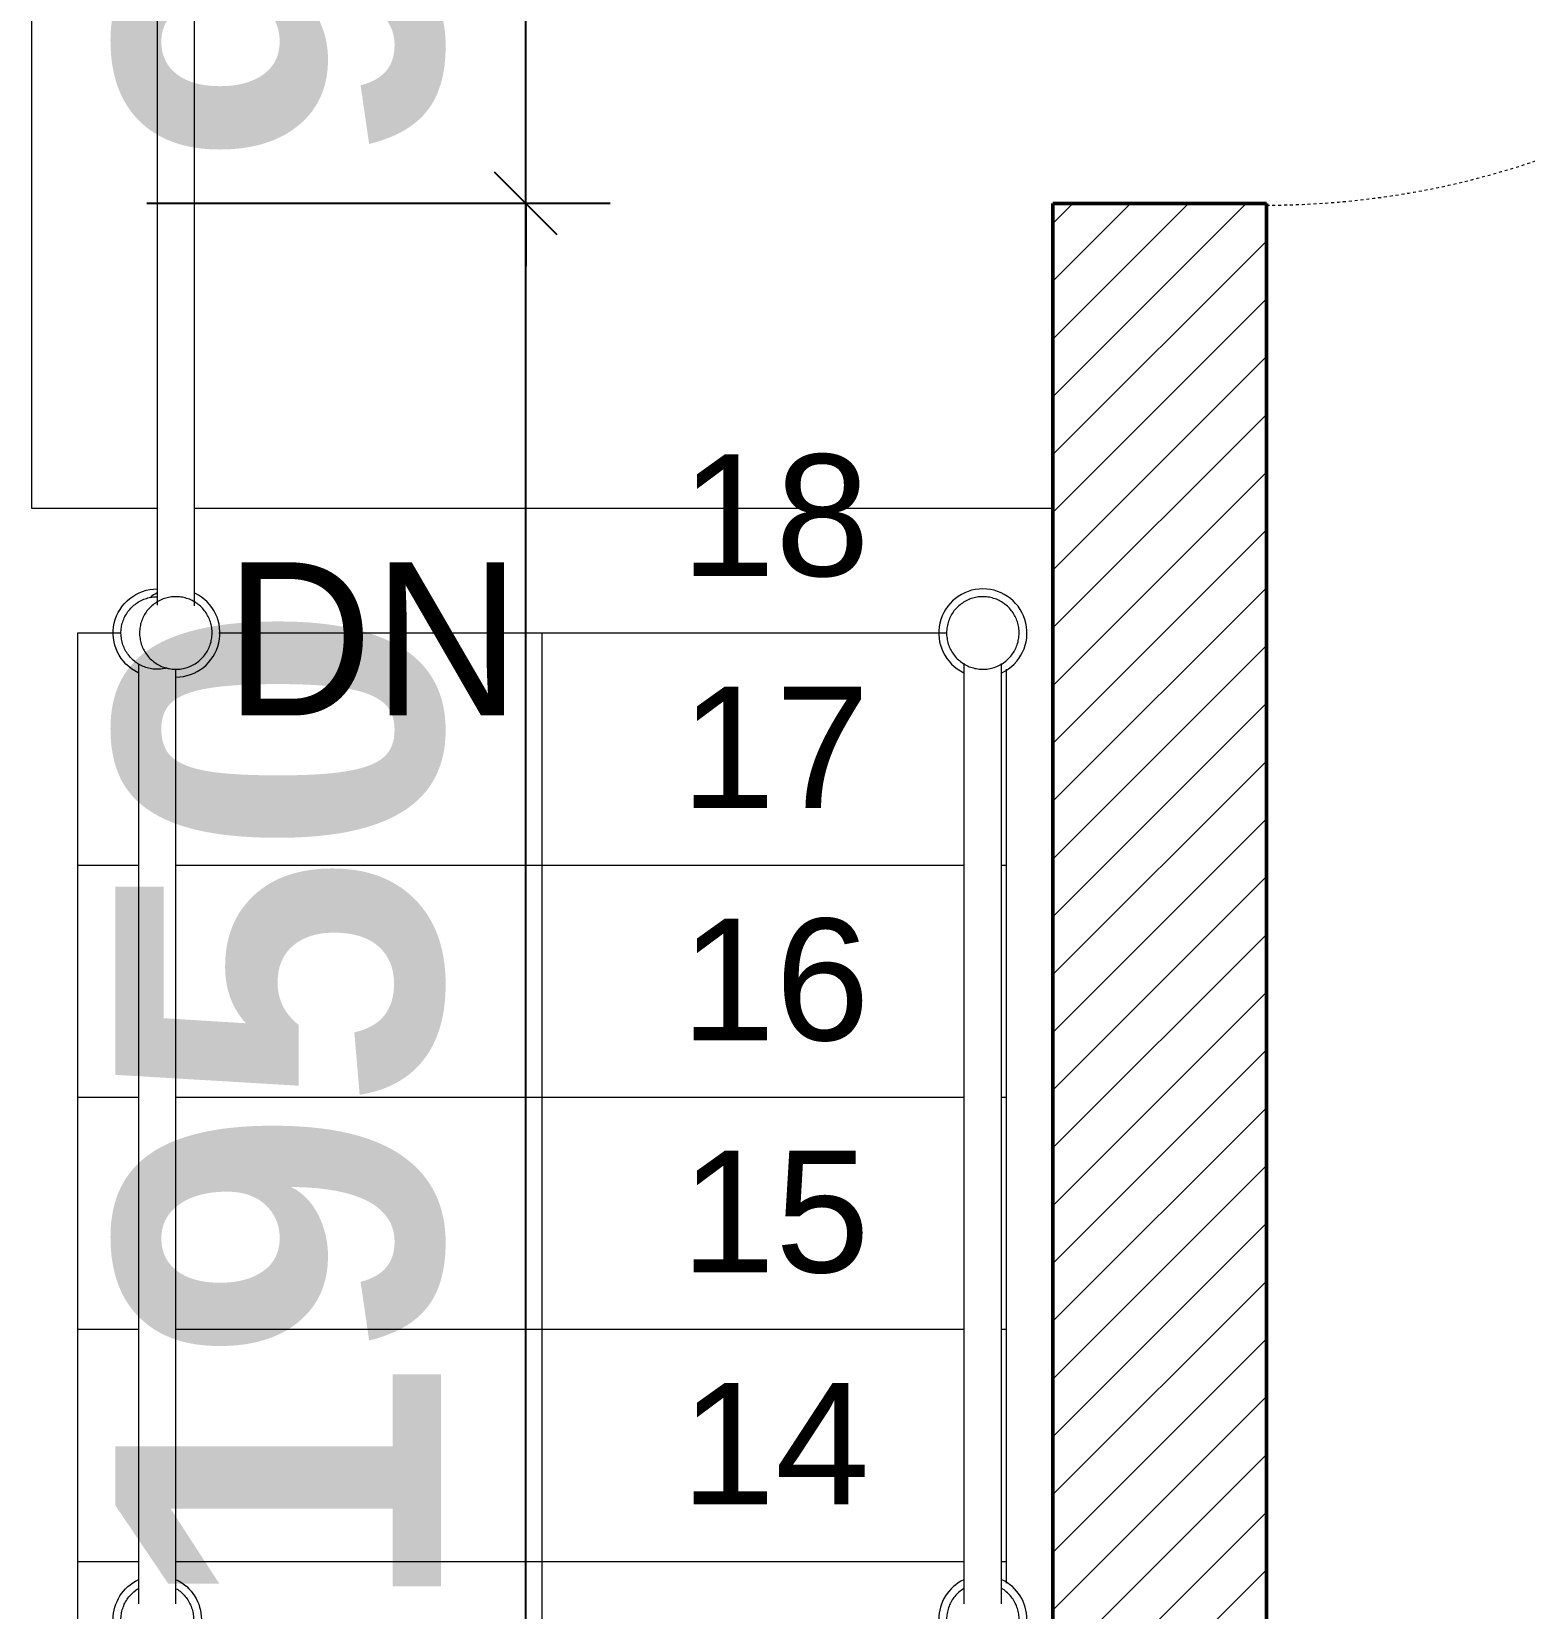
# Model space of a CAD drawing. Header units: inches. Extents: x 22 to 382261, y 22 to 371281.
# Drawn here: x 242410 to 244018, y 220049 to 221747 of the extents above; entities that cross this region are included whole.
import ezdxf

# ---------------------------------------------------------------- set-up
doc = ezdxf.new("R2010")
doc.units = ezdxf.units.IN
doc.header["$MEASUREMENT"] = 0
doc.linetypes.add('Dash', pattern=[6.35, 3.175, -3.175])
doc.linetypes.add('Overhead', pattern=[3.96875, 2.38125, -1.5875])
for name, color, linetype, lineweight in [('A-ANNO-DIMS', 211, 'Continuous', 9), ('A-DOOR', 31, 'Continuous', 9), ('A-DOOR-HDLN', 31, 'Dash', 9), ('A-FLOR', 192, 'Continuous', 9), ('A-FLOR-HRAL', 11, 'Continuous', 9), ('A-WALL-PATT', 111, 'Continuous', 9), ('I-WALL', 2, 'Continuous', 9), ('S-STRS', 31, 'Continuous', 9), ('S-STRS-ANNO', 31, 'Continuous', 9), ('S-STRS-IDEN', 31, 'Continuous', 9)]:
    doc.layers.add(name, color=color, linetype=linetype, lineweight=lineweight)
doc.styles.add('Arial', font='arial.ttf', dxfattribs={"height": 506.015625})
doc.styles.add('Arial_B', font='arialbd.ttf', dxfattribs={"height": 350.793651})
doc.styles.add('Century Gothic', font='GOTHIC.TTF', dxfattribs={"height": 255})
doc.dimstyles.new('2', dxfattribs={"dimscale": 304.8, "dimtxt": 346.888196, "dimasz": 0.221354, "dimexe": 1.338583, "dimexo": 0.0625, "dimgap": 0.278871, "dimtad": 1, "dimdec": 0, "dimzin": 0, "dimdsep": 46, "dimtxsty": 'Arial_B', "dimblk1": 'OBLIQUE', "dimblk2": 'OBLIQUE', "dimsah": 1, "dimcen": 0.09, "dimdle": 0.557743, "dimazin": 0, "dimtfac": 1, "dimtdec": 4, "dimtix": 1, "dimtmove": 0, "dimatfit": 3, "dimfxl": 0.557743, "dimfxlon": 1, "dimtvp": 1, "dimtolj": 1, "dimtzin": 0, "dimarcsym": 2})

# ---------------------------------------------------------------- blocks, each defined once
blk = doc.blocks.new('Railing - 950mm High Post-464045-02-FIRST FLOOR DIM - PART B')
at = {"layer": 'A-FLOR-HRAL', "flags": 128}
for points in [[(0, 39.1), (-1.6, 39), (-3.1, 38.9), (-4.7, 38.8), (-6.2, 38.6), (-7.8, 38.3), (-9.3, 38), (-10.8, 37.6), (-12.3, 37.1), (-13.8, 36.6), (-15.2, 36), (-16.6, 35.4), (-18, 34.7), (-19.4, 33.9), (-20.8, 33.1), (-22.1, 32.2), (-23.3, 31.3), (-24.6, 30.4), (-25.8, 29.4), (-26.9, 28.3), (-28, 27.2), (-29.1, 26.1), (-30.1, 24.9), (-31.1, 23.7), (-32, 22.4), (-32.9, 21.1), (-33.7, 19.8), (-34.5, 18.4), (-35.2, 17), (-35.8, 15.6), (-36.4, 14.2), (-37, 12.7), (-37.4, 11.2), (-37.9, 9.7), (-38.2, 8.2), (-38.5, 6.6), (-38.7, 5.1), (-38.9, 3.5), (-39, 2), (-39.1, 0.4), (-39.1, -1.1), (-39, -2.7), (-38.8, -4.3), (-38.6, -5.8), (-38.4, -7.3), (-38.1, -8.9), (-37.7, -10.4), (-37.2, -11.9), (-36.7, -13.4), (-36.2, -14.8), (-35.5, -16.3), (-34.8, -17.7), (-34.1, -19), (-33.3, -20.4), (-32.5, -21.7), (-31.6, -23), (-30.6, -24.2), (-29.7, -25.4), (-28.6, -26.6), (-27.5, -27.7), (-26.4, -28.8), (-25.2, -29.8), (-24, -30.8), (-22.8, -31.8), (-21.5, -32.6), (-20.1, -33.5), (-18.8, -34.3), (-17.4, -35), (-16, -35.7), (-14.6, -36.3), (-13.1, -36.8), (-11.6, -37.3), (-10.1, -37.7), (-8.6, -38.1), (-7.1, -38.4), (-5.5, -38.7), (-4, -38.9), (-2.4, -39), (-0.8, -39.1), (0, -39.1)], [(0, -39.1), (1.6, -39), (3.1, -38.9), (4.7, -38.8), (6.2, -38.6), (7.8, -38.3), (9.3, -38), (10.8, -37.6), (12.3, -37.1), (13.8, -36.6), (15.2, -36), (16.6, -35.4), (18, -34.7), (19.4, -33.9), (20.8, -33.1), (22.1, -32.2), (23.3, -31.3), (24.6, -30.4), (25.8, -29.4), (26.9, -28.3), (28, -27.2), (29.1, -26.1), (30.1, -24.9), (31.1, -23.7), (32, -22.4), (32.9, -21.1), (33.7, -19.8), (34.5, -18.4), (35.2, -17), (35.8, -15.6), (36.4, -14.2), (37, -12.7), (37.4, -11.2), (37.9, -9.7), (38.2, -8.2), (38.5, -6.6), (38.7, -5.1), (38.9, -3.5), (39, -2), (39.1, -0.4), (39.1, 1.1), (39, 2.7), (38.8, 4.3), (38.6, 5.8), (38.4, 7.3), (38.1, 8.9), (37.7, 10.4), (37.2, 11.9), (36.7, 13.4), (36.2, 14.8), (35.5, 16.3), (34.8, 17.7), (34.1, 19), (33.3, 20.4), (32.5, 21.7), (31.6, 23), (30.6, 24.2), (29.7, 25.4), (28.6, 26.6), (27.5, 27.7), (26.4, 28.8), (25.2, 29.8), (24, 30.8), (22.8, 31.8), (21.5, 32.6), (20.1, 33.5), (18.8, 34.3), (17.4, 35), (16, 35.7), (14.6, 36.3), (13.1, 36.8), (11.6, 37.3), (10.1, 37.7), (8.6, 38.1), (7.1, 38.4), (5.5, 38.7), (4, 38.9), (2.4, 39), (0.8, 39.1), (0, 39.1)], [(-31.1, 23.7), (-32, 22.4), (-32.9, 21.1), (-33.7, 19.8), (-34.5, 18.4), (-35.2, 17), (-35.8, 15.6), (-36.4, 14.2), (-37, 12.7), (-37.4, 11.2), (-37.9, 9.7), (-38.2, 8.2), (-38.5, 6.6), (-38.7, 5.1), (-38.9, 3.5), (-39, 2), (-39.1, 0.4), (-39.1, -1.1), (-39, -2.7), (-38.8, -4.3), (-38.6, -5.8), (-38.4, -7.3), (-38.1, -8.9), (-37.7, -10.4), (-37.2, -11.9)], [(-20.8, 33.1), (-22.1, 32.2), (-23.3, 31.3), (-24.6, 30.4), (-25.8, 29.4), (-26.9, 28.3), (-28, 27.2)], [(36.7, 13.4), (36.2, 14.8), (35.5, 16.3), (34.8, 17.7), (34.1, 19), (33.3, 20.4), (32.5, 21.7), (31.6, 23), (30.6, 24.2), (29.7, 25.4), (28.6, 26.6), (27.5, 27.7), (26.4, 28.8), (25.2, 29.8), (24, 30.8), (22.8, 31.8), (21.5, 32.6), (20.1, 33.5)], [(31.1, -23.7), (32, -22.4), (32.9, -21.1), (33.7, -19.8), (34.5, -18.4), (35.2, -17), (35.8, -15.6), (36.4, -14.2), (37, -12.7), (37.4, -11.2), (37.9, -9.7), (38.2, -8.2), (38.5, -6.6), (38.7, -5.1), (38.9, -3.5), (39, -2), (39.1, -0.4), (39.1, 1.1), (39, 2.7), (38.8, 4.3), (38.6, 5.8), (38.4, 7.3), (38.1, 8.9), (37.7, 10.4), (37.2, 11.9)], [(-36.7, -13.4), (-36.2, -14.8), (-35.5, -16.3), (-34.8, -17.7), (-34.1, -19), (-33.3, -20.4), (-32.5, -21.7), (-31.6, -23), (-30.6, -24.2), (-29.7, -25.4), (-28.6, -26.6), (-27.5, -27.7), (-26.4, -28.8), (-25.2, -29.8), (-24, -30.8), (-22.8, -31.8), (-21.5, -32.6), (-20.1, -33.5), (-18.8, -34.3), (-17.4, -35), (-16, -35.7), (-14.6, -36.3), (-13.1, -36.8), (-11.6, -37.3), (-10.1, -37.7), (-8.6, -38.1), (-7.1, -38.4), (-5.5, -38.7), (-4, -38.9), (-2.4, -39), (-0.8, -39.1), (0, -39.1)], [(0, -39.1), (1.6, -39), (3.1, -38.9), (4.7, -38.8), (6.2, -38.6), (7.8, -38.3), (9.3, -38), (10.8, -37.6), (12.3, -37.1), (13.8, -36.6), (15.2, -36), (16.6, -35.4), (18, -34.7), (19.4, -33.9), (20.8, -33.1), (22.1, -32.2), (23.3, -31.3), (24.6, -30.4), (25.8, -29.4), (26.9, -28.3), (28, -27.2)]]:
    blk.add_lwpolyline(points, dxfattribs=at)
at = {"layer": 'A-FLOR-HRAL'}
for start, end in [(115.7143, 270), (270, 64.2857)]:
    blk.add_arc((0, 0), 47.5, start, end, dxfattribs=at)
blk = doc.blocks.new('Railing - 950mm High Post-464051-02-FIRST FLOOR DIM - PART B')
at = {"layer": 'A-FLOR-HRAL', "flags": 128}
for points in [[(0, 39.1), (-1.6, 39), (-3.1, 38.9), (-4.7, 38.8), (-6.2, 38.6), (-7.8, 38.3), (-9.3, 38), (-10.8, 37.6), (-12.3, 37.1), (-13.8, 36.6), (-15.2, 36), (-16.6, 35.4), (-18, 34.7), (-19.4, 33.9), (-20.8, 33.1), (-22.1, 32.2), (-23.3, 31.3), (-24.6, 30.4), (-25.8, 29.4), (-26.9, 28.3), (-28, 27.2), (-29.1, 26.1), (-30.1, 24.9), (-31.1, 23.7), (-32, 22.4), (-32.9, 21.1), (-33.7, 19.8), (-34.5, 18.4), (-35.2, 17), (-35.8, 15.6), (-36.4, 14.2), (-37, 12.7), (-37.4, 11.2), (-37.9, 9.7), (-38.2, 8.2), (-38.5, 6.6), (-38.7, 5.1), (-38.9, 3.5), (-39, 2), (-39.1, 0.4), (-39.1, -1.1), (-39, -2.7), (-38.8, -4.3), (-38.6, -5.8), (-38.4, -7.3), (-38.1, -8.9), (-37.7, -10.4), (-37.2, -11.9), (-36.7, -13.4), (-36.2, -14.8), (-35.5, -16.3), (-34.8, -17.7), (-34.1, -19), (-33.3, -20.4), (-32.5, -21.7), (-31.6, -23), (-30.6, -24.2), (-29.7, -25.4), (-28.6, -26.6), (-27.5, -27.7), (-26.4, -28.8), (-25.2, -29.8), (-24, -30.8), (-22.8, -31.8), (-21.5, -32.6), (-20.1, -33.5)], [(20.8, -33.1), (22.1, -32.2), (23.3, -31.3), (24.6, -30.4), (25.8, -29.4), (26.9, -28.3), (28, -27.2), (29.1, -26.1), (30.1, -24.9), (31.1, -23.7), (32, -22.4), (32.9, -21.1), (33.7, -19.8), (34.5, -18.4), (35.2, -17), (35.8, -15.6), (36.4, -14.2), (37, -12.7), (37.4, -11.2), (37.9, -9.7), (38.2, -8.2), (38.5, -6.6), (38.7, -5.1), (38.9, -3.5), (39, -2), (39.1, -0.4), (39.1, 1.1), (39, 2.7), (38.8, 4.3), (38.6, 5.8), (38.4, 7.3), (38.1, 8.9), (37.7, 10.4), (37.2, 11.9), (36.7, 13.4), (36.2, 14.8), (35.5, 16.3), (34.8, 17.7), (34.1, 19), (33.3, 20.4), (32.5, 21.7), (31.6, 23), (30.6, 24.2), (29.7, 25.4), (28.6, 26.6), (27.5, 27.7), (26.4, 28.8), (25.2, 29.8), (24, 30.8), (22.8, 31.8), (21.5, 32.6), (20.1, 33.5), (18.8, 34.3), (17.4, 35), (16, 35.7), (14.6, 36.3), (13.1, 36.8), (11.6, 37.3), (10.1, 37.7), (8.6, 38.1), (7.1, 38.4), (5.5, 38.7), (4, 38.9), (2.4, 39), (0.8, 39.1), (0, 39.1)], [(-31.1, 23.7), (-32, 22.4), (-32.9, 21.1), (-33.7, 19.8), (-34.5, 18.4), (-35.2, 17), (-35.8, 15.6), (-36.4, 14.2), (-37, 12.7), (-37.4, 11.2), (-37.9, 9.7), (-38.2, 8.2), (-38.5, 6.6), (-38.7, 5.1), (-38.9, 3.5), (-39, 2), (-39.1, 0.4), (-39.1, -1.1), (-39, -2.7), (-38.8, -4.3), (-38.6, -5.8), (-38.4, -7.3), (-38.1, -8.9), (-37.7, -10.4), (-37.2, -11.9), (-36.7, -13.4), (-36.2, -14.8), (-35.5, -16.3), (-34.8, -17.7), (-34.1, -19), (-33.3, -20.4), (-32.5, -21.7), (-31.6, -23), (-30.6, -24.2), (-29.7, -25.4), (-28.6, -26.6), (-27.5, -27.7), (-26.4, -28.8), (-25.2, -29.8), (-24, -30.8), (-22.8, -31.8), (-21.5, -32.6), (-20.1, -33.5)], [(-20.8, 33.1), (-22.1, 32.2), (-23.3, 31.3), (-24.6, 30.4), (-25.8, 29.4), (-26.9, 28.3), (-28, 27.2)], [(31.1, -23.7), (32, -22.4), (32.9, -21.1), (33.7, -19.8), (34.5, -18.4), (35.2, -17), (35.8, -15.6), (36.4, -14.2), (37, -12.7), (37.4, -11.2), (37.9, -9.7), (38.2, -8.2), (38.5, -6.6), (38.7, -5.1), (38.9, -3.5), (39, -2), (39.1, -0.4), (39.1, 1.1), (39, 2.7), (38.8, 4.3), (38.6, 5.8), (38.4, 7.3), (38.1, 8.9), (37.7, 10.4), (37.2, 11.9), (36.7, 13.4), (36.2, 14.8), (35.5, 16.3), (34.8, 17.7), (34.1, 19), (33.3, 20.4), (32.5, 21.7), (31.6, 23), (30.6, 24.2), (29.7, 25.4), (28.6, 26.6), (27.5, 27.7), (26.4, 28.8), (25.2, 29.8), (24, 30.8), (22.8, 31.8), (21.5, 32.6), (20.1, 33.5)], [(20.8, -33.1), (22.1, -32.2), (23.3, -31.3), (24.6, -30.4), (25.8, -29.4), (26.9, -28.3), (28, -27.2)]]:
    blk.add_lwpolyline(points, dxfattribs=at)
at = {"layer": 'A-FLOR-HRAL'}
for start, end in [(115.7143, 244.2857), (295.7143, 64.2857)]:
    blk.add_arc((0, 0), 47.5, start, end, dxfattribs=at)
blk = doc.blocks.new('Railing - Railing-377356-02-FIRST FLOOR DIM - PART B')
at = {"layer": 'A-FLOR-HRAL'}
for p, q in [((-11614.2, 5600.2), (-11614.2, 6613.1)), ((-11574.2, 5600.1), (-11574.2, 6612.7))]:
    blk.add_line(p, q, dxfattribs=at)
at = {"rotation": 180}
for name, p in [('Railing - 950mm High Post-464045-02-FIRST FLOOR DIM - PART B', (-11594.2, 6645.7)), ('Railing - 950mm High Post-464051-02-FIRST FLOOR DIM - PART B', (-11594.2, 5583.2))]:
    blk.add_blockref(name, p, dxfattribs=at)
blk = doc.blocks.new('Railing - 950mm High Post-V2-02-FIRST FLOOR DIM - PART B')
at = {"layer": 'A-FLOR-HRAL', "flags": 128}
for points in [[(0, 39.1), (-1.6, 39), (-3.1, 38.9), (-4.7, 38.8), (-6.2, 38.6), (-7.8, 38.3), (-9.3, 38), (-10.8, 37.6), (-12.3, 37.1), (-13.8, 36.6), (-15.2, 36), (-16.6, 35.4), (-18, 34.7), (-19.4, 33.9), (-20.8, 33.1), (-22.1, 32.2), (-23.3, 31.3), (-24.6, 30.4), (-25.8, 29.4), (-26.9, 28.3), (-28, 27.2), (-29.1, 26.1), (-30.1, 24.9), (-31.1, 23.7), (-32, 22.4), (-32.9, 21.1), (-33.7, 19.8), (-34.5, 18.4), (-35.2, 17), (-35.8, 15.6), (-36.4, 14.2), (-37, 12.7), (-37.4, 11.2), (-37.9, 9.7), (-38.2, 8.2), (-38.5, 6.6), (-38.7, 5.1), (-38.9, 3.5), (-39, 2), (-39.1, 0.4), (-39.1, -1.1), (-39, -2.7), (-38.8, -4.3), (-38.6, -5.8), (-38.4, -7.3), (-38.1, -8.9), (-37.7, -10.4), (-37.2, -11.9), (-36.7, -13.4), (-36.2, -14.8), (-35.5, -16.3), (-34.8, -17.7), (-34.1, -19), (-33.3, -20.4), (-32.5, -21.7), (-31.6, -23), (-30.6, -24.2), (-29.7, -25.4), (-28.6, -26.6), (-27.5, -27.7), (-26.4, -28.8), (-25.2, -29.8), (-24, -30.8), (-22.8, -31.8), (-21.5, -32.6), (-20.1, -33.5), (-18.8, -34.3), (-17.4, -35), (-16, -35.7), (-14.6, -36.3), (-13.1, -36.8), (-11.6, -37.3), (-10.1, -37.7), (-8.6, -38.1), (-7.1, -38.4), (-5.5, -38.7), (-4, -38.9), (-2.4, -39), (-0.8, -39.1), (0, -39.1)], [(10.1, 37.7), (8.6, 38.1), (7.1, 38.4), (5.5, 38.7), (4, 38.9), (2.4, 39), (0.8, 39.1), (0, 39.1)], [(-31.1, 23.7), (-32, 22.4), (-32.9, 21.1), (-33.7, 19.8), (-34.5, 18.4), (-35.2, 17), (-35.8, 15.6), (-36.4, 14.2), (-37, 12.7), (-37.4, 11.2), (-37.9, 9.7), (-38.2, 8.2), (-38.5, 6.6), (-38.7, 5.1), (-38.9, 3.5), (-39, 2), (-39.1, 0.4), (-39.1, -1.1), (-39, -2.7), (-38.8, -4.3), (-38.6, -5.8), (-38.4, -7.3), (-38.1, -8.9), (-37.7, -10.4), (-37.2, -11.9)], [(-20.8, 33.1), (-22.1, 32.2), (-23.3, 31.3), (-24.6, 30.4), (-25.8, 29.4), (-26.9, 28.3), (-28, 27.2)], [(-36.7, -13.4), (-36.2, -14.8), (-35.5, -16.3), (-34.8, -17.7), (-34.1, -19), (-33.3, -20.4), (-32.5, -21.7), (-31.6, -23), (-30.6, -24.2), (-29.7, -25.4), (-28.6, -26.6), (-27.5, -27.7), (-26.4, -28.8), (-25.2, -29.8), (-24, -30.8), (-22.8, -31.8), (-21.7, -32.5)], [(-21.5, -32.6), (-20.1, -33.5), (-18.8, -34.3), (-17.4, -35), (-16, -35.7), (-14.6, -36.3), (-13.1, -36.8), (-11.6, -37.3), (-10.1, -37.7), (-8.6, -38.1), (-7.1, -38.4), (-5.5, -38.7), (-4, -38.9), (-2.4, -39), (-0.8, -39.1), (0, -39.1)]]:
    blk.add_lwpolyline(points, dxfattribs=at)
at = {"layer": 'A-FLOR-HRAL'}
blk.add_arc((0, 0), 47.5, 115.7143, 270, dxfattribs=at)
blk = doc.blocks.new('Railing - 950mm High Post-V5-02-FIRST FLOOR DIM - PART B')
at = {"layer": 'A-FLOR-HRAL', "flags": 128}
for points in [[(0, 39.1), (-1.6, 39), (-3.1, 38.9), (-4.7, 38.8), (-6.2, 38.6), (-7.8, 38.3), (-9.3, 38), (-10.8, 37.6), (-12.3, 37.1), (-13.8, 36.6), (-15.2, 36), (-16.6, 35.4), (-18, 34.7), (-19.4, 33.9), (-20.8, 33.1), (-22.1, 32.2), (-23.3, 31.3), (-24.6, 30.4), (-25.8, 29.4), (-26.9, 28.3), (-28, 27.2), (-29.1, 26.1), (-30.1, 24.9), (-31.1, 23.7), (-32, 22.4), (-32.9, 21.1), (-33.7, 19.8), (-34.5, 18.4), (-35.2, 17), (-35.8, 15.6), (-36.4, 14.2), (-37, 12.7), (-37.4, 11.2), (-37.9, 9.7), (-38.2, 8.2), (-38.5, 6.6), (-38.7, 5.1), (-38.9, 3.5), (-39, 2), (-39.1, 0.4), (-39.1, -1.1), (-39, -2.7), (-38.8, -4.3), (-38.6, -5.8), (-38.4, -7.3), (-38.1, -8.9), (-37.7, -10.4), (-37.2, -11.9), (-36.7, -13.4), (-36.2, -14.8), (-35.5, -16.3), (-34.8, -17.7), (-34.1, -19), (-33.3, -20.4), (-32.5, -21.7), (-31.6, -23), (-30.6, -24.2), (-29.7, -25.4), (-28.6, -26.6), (-27.5, -27.7), (-26.4, -28.8), (-25.2, -29.8), (-24, -30.8), (-22.8, -31.8), (-21.5, -32.6), (-20.1, -33.5)], [(20.8, -33.1), (22.1, -32.2), (23.3, -31.3), (24.6, -30.4), (25.8, -29.4), (26.9, -28.3), (28, -27.2), (29.1, -26.1), (30.1, -24.9), (31.1, -23.7), (32, -22.4), (32.9, -21.1), (33.7, -19.8), (34.5, -18.4), (35.2, -17), (35.8, -15.6), (36.4, -14.2), (37, -12.7), (37.4, -11.2), (37.9, -9.7), (38.2, -8.2), (38.5, -6.6), (38.7, -5.1), (38.9, -3.5), (39, -2), (39.1, -0.4), (39.1, 1.1), (39, 2.7), (38.8, 4.3), (38.6, 5.8), (38.4, 7.3), (38.1, 8.9), (37.7, 10.4), (37.2, 11.9), (36.7, 13.4), (36.2, 14.8), (35.5, 16.3), (34.8, 17.7), (34.1, 19), (33.3, 20.4), (32.5, 21.7), (31.6, 23), (30.6, 24.2), (29.7, 25.4), (28.6, 26.6), (27.5, 27.7), (26.4, 28.8), (25.2, 29.8), (24, 30.8), (22.8, 31.8), (21.5, 32.6), (20.1, 33.5), (18.8, 34.3), (17.4, 35), (16, 35.7), (14.6, 36.3), (13.1, 36.8), (11.6, 37.3), (10.1, 37.7), (8.6, 38.1), (7.1, 38.4), (5.5, 38.7), (4, 38.9), (2.4, 39), (0.8, 39.1), (0, 39.1)], [(-31.1, 23.7), (-32, 22.4), (-32.9, 21.1), (-33.7, 19.8), (-34.5, 18.4), (-35.2, 17), (-35.8, 15.6), (-36.4, 14.2), (-37, 12.7), (-37.4, 11.2), (-37.9, 9.7), (-38.2, 8.2), (-38.5, 6.6), (-38.7, 5.1), (-38.9, 3.5), (-39, 2), (-39.1, 0.4), (-39.1, -1.1), (-39, -2.7), (-38.8, -4.3), (-38.6, -5.8), (-38.4, -7.3), (-38.1, -8.9), (-37.7, -10.4), (-37.2, -11.9), (-36.7, -13.4), (-36.2, -14.8), (-35.5, -16.3), (-34.8, -17.7), (-34.1, -19), (-33.3, -20.4), (-32.5, -21.7), (-31.6, -23), (-30.6, -24.2), (-29.7, -25.4), (-28.6, -26.6), (-27.5, -27.7), (-26.4, -28.8), (-25.2, -29.8), (-24, -30.8), (-22.8, -31.8), (-21.5, -32.6), (-20.1, -33.5)], [(-20.8, 33.1), (-22.1, 32.2), (-23.3, 31.3), (-24.6, 30.4), (-25.8, 29.4), (-26.9, 28.3), (-28, 27.2)], [(31.1, -23.7), (32, -22.4), (32.9, -21.1), (33.7, -19.8), (34.5, -18.4), (35.2, -17), (35.8, -15.6), (36.4, -14.2), (37, -12.7), (37.4, -11.2), (37.9, -9.7), (38.2, -8.2), (38.5, -6.6), (38.7, -5.1), (38.9, -3.5), (39, -2), (39.1, -0.4), (39.1, 1.1), (39, 2.7), (38.8, 4.3), (38.6, 5.8), (38.4, 7.3), (38.1, 8.9), (37.7, 10.4), (37.2, 11.9), (36.7, 13.4), (36.2, 14.8), (35.5, 16.3), (34.8, 17.7), (34.1, 19), (33.3, 20.4), (32.5, 21.7), (31.6, 23), (30.6, 24.2), (29.7, 25.4), (28.6, 26.6), (27.5, 27.7), (26.4, 28.8), (25.2, 29.8), (24, 30.8), (22.8, 31.8), (21.5, 32.6), (20.1, 33.5)], [(20.8, -33.1), (22.1, -32.2), (23.3, -31.3), (24.6, -30.4), (25.8, -29.4), (26.9, -28.3), (28, -27.2)]]:
    blk.add_lwpolyline(points, dxfattribs=at)
at = {"layer": 'A-FLOR-HRAL'}
for start, end in [(115.7143, 244.2857), (295.7143, 64.2857)]:
    blk.add_arc((0, 0), 47.5, start, end, dxfattribs=at)
blk = doc.blocks.new('Railing - Railing-377360-02-FIRST FLOOR DIM - PART B')
at = {"layer": 'A-FLOR-HRAL'}
for p, q in [((-12503.4, 5600.1), (-12503.4, 6612.7)), ((-12463.4, 5600.2), (-12463.4, 6607))]:
    blk.add_line(p, q, dxfattribs=at)
at = {"extrusion": (0, 0, -1), "zscale": -1, "rotation": 180}
for name, p in [('Railing - 950mm High Post-V2-02-FIRST FLOOR DIM - PART B', (12483.4, 6645.7)), ('Railing - 950mm High Post-V5-02-FIRST FLOOR DIM - PART B', (12483.4, 5583.2))]:
    blk.add_blockref(name, p, dxfattribs=at)
blk = doc.blocks.new('M_Single-Flush - 900 by 2100-458081-02-FIRST FLOOR DIM - PART B')
at = {"layer": 'A-DOOR', "lineweight": 18}
for p, q in [((450, -115), (399, -115)), ((399, -115), (399, -1015.2)), ((450, -115), (450, -1015.2)), ((450, -1015.2), (399, -1015.2))]:
    blk.add_line(p, q, dxfattribs=at)
at = {"layer": 'A-DOOR-HDLN'}
blk.add_arc((450, -115), 901.7, 180, 266.7576, dxfattribs=at)
blk = doc.blocks.new('Railing - 950mm High Post-V10-02-FIRST FLOOR DIM - PART B')
at = {"layer": 'A-FLOR-HRAL', "flags": 128}
for points in [[(0, 39.1), (-1.6, 39), (-3.1, 38.9), (-4.7, 38.8), (-6.2, 38.6), (-7.8, 38.3), (-9.3, 38), (-10.8, 37.6), (-12.3, 37.1), (-13.8, 36.6), (-15.2, 36), (-16.6, 35.4), (-18, 34.7), (-19.4, 33.9), (-20.8, 33.1), (-22.1, 32.2), (-23.3, 31.3), (-24.6, 30.4), (-25.8, 29.4), (-26.9, 28.3), (-28, 27.2), (-29.1, 26.1), (-30.1, 24.9), (-31.1, 23.7), (-32, 22.4), (-32.9, 21.1), (-33.7, 19.8), (-34.5, 18.4), (-35.2, 17), (-35.8, 15.6), (-36.4, 14.2), (-37, 12.7), (-37.4, 11.2), (-37.9, 9.7), (-38.2, 8.2), (-38.5, 6.6), (-38.7, 5.1), (-38.9, 3.5), (-39, 2), (-39.1, 0.4), (-39.1, -1.1), (-39, -2.7), (-38.8, -4.3), (-38.6, -5.8), (-38.4, -7.3), (-38.1, -8.9), (-37.7, -10.4), (-37.2, -11.9), (-36.7, -13.4), (-36.2, -14.8), (-35.5, -16.3), (-34.8, -17.7), (-34.1, -19), (-33.3, -20.4), (-32.5, -21.7), (-31.6, -23), (-30.6, -24.2), (-29.7, -25.4), (-28.6, -26.6), (-27.5, -27.7), (-26.4, -28.8), (-25.2, -29.8), (-24, -30.8), (-22.8, -31.8), (-21.5, -32.6), (-20.1, -33.5), (-18.8, -34.3), (-17.4, -35), (-16, -35.7), (-14.6, -36.3), (-13.1, -36.8), (-11.6, -37.3), (-10.1, -37.7), (-8.6, -38.1), (-7.1, -38.4), (-5.5, -38.7), (-4, -38.9), (-2.4, -39), (-0.8, -39.1), (0, -39.1)], [(0, -39.1), (1.6, -39), (3.1, -38.9), (4.7, -38.8), (6.2, -38.6), (7.8, -38.3), (9.3, -38), (10.8, -37.6), (12.3, -37.1), (13.8, -36.6), (15.2, -36), (16.6, -35.4), (18, -34.7), (19.4, -33.9), (20.8, -33.1), (22.1, -32.2), (23.3, -31.3), (24.6, -30.4), (25.8, -29.4), (26.9, -28.3), (28, -27.2), (29.1, -26.1), (30.1, -24.9), (31.1, -23.7), (32, -22.4), (32.9, -21.1), (33.7, -19.8), (34.5, -18.4), (35.2, -17), (35.8, -15.6), (36.4, -14.2), (37, -12.7), (37.4, -11.2), (37.9, -9.7), (38.2, -8.2), (38.5, -6.6), (38.7, -5.1), (38.9, -3.5), (39, -2), (39.1, -0.4), (39.1, 1.1), (39, 2.7), (38.8, 4.3), (38.6, 5.8), (38.4, 7.3), (38.1, 8.9), (37.7, 10.4), (37.2, 11.9), (36.7, 13.4), (36.2, 14.8), (35.5, 16.3), (34.8, 17.7), (34.1, 19), (33.3, 20.4), (32.5, 21.7), (31.6, 23), (30.6, 24.2), (29.7, 25.4), (28.6, 26.6), (27.5, 27.7), (26.4, 28.8), (25.2, 29.8), (24, 30.8), (22.8, 31.8), (21.5, 32.6), (20.1, 33.5), (18.8, 34.3), (17.4, 35), (16, 35.7), (14.6, 36.3), (13.1, 36.8), (11.6, 37.3), (10.1, 37.7), (8.6, 38.1), (7.1, 38.4), (5.5, 38.7), (4, 38.9), (2.4, 39), (0.8, 39.1), (0, 39.1)], [(32.9, -21.1), (33.7, -19.8), (34.5, -18.4), (35.2, -17), (35.8, -15.6), (36.4, -14.2), (37, -12.7), (37.4, -11.2), (37.9, -9.7), (38.2, -8.2), (38.5, -6.6), (38.7, -5.1), (38.9, -3.5), (39, -2), (39.1, -0.4), (39.1, 1.1), (39, 2.7), (38.8, 4.3), (38.6, 5.8), (38.4, 7.3), (38.1, 8.9), (37.7, 10.4), (37.2, 11.9), (36.7, 13.4), (36.2, 14.8), (35.5, 16.3), (34.8, 17.7), (34.1, 19), (33.3, 20.4), (32.5, 21.7), (31.6, 23), (30.6, 24.2), (29.7, 25.4), (28.6, 26.6), (27.5, 27.7), (26.4, 28.8), (25.2, 29.8), (24, 30.8), (22.8, 31.8), (21.5, 32.6), (20.1, 33.5)], [(0, -39.1), (1.6, -39), (3.1, -38.9), (4.7, -38.8), (6.2, -38.6), (7.8, -38.3), (9.3, -38), (10.8, -37.6), (12.3, -37.1), (13.8, -36.6), (15.2, -36), (16.6, -35.4), (18, -34.7), (19.4, -33.9), (20.8, -33.1), (22.1, -32.2), (23.3, -31.3), (24.6, -30.4), (25.8, -29.4), (26.9, -28.3), (28, -27.2)], [(31.1, -23.7), (32, -22.4), (32.2, -22.1)]]:
    blk.add_lwpolyline(points, dxfattribs=at)
at = {"layer": 'A-FLOR-HRAL'}
for start, end in [(115.7143, 124.7573), (270, 64.2857)]:
    blk.add_arc((0, 0), 47.5, start, end, dxfattribs=at)
blk = doc.blocks.new('Railing - Railing-516583-02-FIRST FLOOR DIM - PART B')
at = {"layer": 'A-FLOR-HRAL'}
for p, q in [((-12483.4, 7637.6), (-12483.4, 6675.7)), ((-12443.4, 6675.1), (-12443.4, 7637))]:
    blk.add_line(p, q, dxfattribs=at)
blk.add_blockref('Railing - 950mm High Post-V10-02-FIRST FLOOR DIM - PART B', (-12463.4, 6645.7))
blk = doc.blocks.new('_Oblique')
at = {"color": 0, "linetype": 'ByBlock', "lineweight": -2}
blk.add_line((-0.5, -0.5), (0.5, 0.5), dxfattribs=at)
blk = doc.blocks.new('*D4209')
at = {"layer": 'A-ANNO-DIMS', "color": 0, "lineweight": -2, "transparency": 16777216}
for p, q in [((242942.6, 219442.1), (242942.6, 221732.1)), ((243033.6, 221562.1), (242534.6, 221562.1)), ((243033.6, 219612.1), (242534.6, 219612.1))]:
    blk.add_line(p, q, dxfattribs=at)
at = {"layer": 'Defpoints', "color": 0, "transparency": 16777216}
for p in [(242942.6, 221562.1), (243052.6, 221562.1), (243052.6, 219612.1)]:
    blk.add_point(p, dxfattribs=at)
at = {"layer": 'A-ANNO-DIMS', "color": 0, "lineweight": -2, "transparency": 16777216, "xscale": 67.46874999999999, "yscale": 67.46874999999999, "zscale": 67.46874999999999}
for p, rotation in [((242942.6, 221562.1), 90), ((242942.6, 219612.1), 270)]:
    blk.add_blockref('_Oblique', p, dxfattribs=dict(at, rotation=rotation))
at = {"layer": 'A-ANNO-DIMS', "color": 0, "transparency": 16777216, "insert": (242678.4, 220587.1), "char_height": 350.79, "width": 820.872, "attachment_point": 5, "rotation": 90, "style": 'Arial_B'}
blk.add_mtext('\\A1;1950', dxfattribs=at)
blk = doc.blocks.new('*D4210')
at = {"layer": 'A-ANNO-DIMS', "color": 0, "lineweight": -2, "transparency": 16777216}
for p, q in [((242942.6, 222462.1), (242942.6, 222529.6)), ((243033.6, 222462.1), (242534.6, 222462.1)), ((242942.6, 221562.1), (242942.6, 222462.1)), ((243033.6, 221562.1), (242534.6, 221562.1)), ((242942.6, 221562.1), (242942.6, 221494.7))]:
    blk.add_line(p, q, dxfattribs=at)
at = {"layer": 'Defpoints', "color": 0, "transparency": 16777216}
for p in [(242942.6, 222462.1), (243052.6, 222462.1), (243052.6, 221562.1)]:
    blk.add_point(p, dxfattribs=at)
at = {"layer": 'A-ANNO-DIMS', "color": 0, "lineweight": -2, "transparency": 16777216, "xscale": 67.46874999999999, "yscale": 67.46874999999999, "zscale": 67.46874999999999}
for p, rotation in [((242942.6, 222462.1), 270), ((242942.6, 221562.1), 90)]:
    blk.add_blockref('_Oblique', p, dxfattribs=dict(at, rotation=rotation))
at = {"layer": 'A-ANNO-DIMS', "color": 0, "transparency": 16777216, "insert": (242678.4, 222012.1), "char_height": 350.79, "width": 615.654, "attachment_point": 5, "rotation": 90, "style": 'Arial_B'}
blk.add_mtext('\\A1;900', dxfattribs=at)

msp = doc.modelspace()

# ---------------------------------------------------------------- hatches: boundary and pattern name
at = {"layer": 'A-WALL-PATT'}
h = msp.add_hatch(dxfattribs=at)
h.set_pattern_fill('FP_1', color=256, style=0, pattern_type=2)
h.set_pattern_definition([(45, (255029.064, 214453.94), (-31.1127, 31.1127), [])])
h.paths.add_polyline_path([(243740.3, 216162.1), (243740.3, 216612.1), (243510.3, 216612.1), (243510.3, 216162.1), (243610.3, 216162.1)])
h.paths.add_polyline_path([(243510.3, 219612.1), (243740.3, 219612.1), (243740.3, 221562.1), (243510.3, 221562.1), (243510.3, 219759.1)])
h.paths.add_polyline_path([(243735.3, 222462.1), (243740.3, 222462.1), (243740.3, 222907.1), (243735.3, 222907.1), (243735.3, 223137.1), (243510.3, 223137.1), (243510.3, 222462.1)])

# ---------------------------------------------------------------- linework, layer by layer
at = {"layer": 'A-FLOR'}
for p, q in [((242410.3, 223276.6), (242410.3, 221234.1)), ((242410.3, 221234.1), (242545.7, 221234.1)), ((242585.7, 221234.1), (243510.3, 221234.1))]:
    msp.add_line(p, q, dxfattribs=at)
at = {"layer": 'I-WALL', "lineweight": 50}
for p, q in [((243740.3, 221562.1), (243510.3, 221562.1)), ((243510.3, 221562.1), (243510.3, 219612.1)), ((243740.3, 219612.1), (243740.3, 221562.1))]:
    msp.add_line(p, q, dxfattribs=at)
at = {"layer": 'S-STRS'}
for p, q in [((242460.3, 221099.6), (242506.6, 221099.6)), ((242460.3, 220849.6), (242460.3, 221099.6)), ((242612, 221099.6), (243395.8, 221099.6)), ((243460.3, 220849.6), (243460.3, 221060.7)), ((242460.3, 220599.6), (242460.3, 220849.6)), ((242460.3, 220849.6), (242525.7, 220849.6)), ((242565.7, 220849.6), (243414.9, 220849.6)), ((243454.9, 220849.6), (243460.3, 220849.6)), ((243460.3, 220599.6), (243460.3, 220849.6)), ((242460.3, 220349.6), (242460.3, 220599.6)), ((242460.3, 220599.6), (242525.7, 220599.6)), ((242565.7, 220599.6), (243414.9, 220599.6)), ((243454.9, 220599.6), (243460.3, 220599.6)), ((243460.3, 220349.6), (243460.3, 220599.6)), ((242460.3, 220099.6), (242460.3, 220349.6)), ((242460.3, 220349.6), (242525.7, 220349.6)), ((242565.7, 220349.6), (243414.9, 220349.6)), ((243454.9, 220349.6), (243460.3, 220349.6)), ((243460.3, 220099.6), (243460.3, 220349.6)), ((242460.3, 219849.6), (242460.3, 220099.6)), ((242460.3, 220099.6), (242525.7, 220099.6)), ((242565.7, 220099.6), (243414.9, 220099.6)), ((243454.9, 220099.6), (243460.3, 220099.6)), ((243460.3, 220076.1), (243460.3, 220099.6))]:
    msp.add_line(p, q, dxfattribs=at)
at = {"layer": 'S-STRS', "linetype": 'Overhead'}
for p, q in [((242460.3, 220849.6), (242525.7, 220849.6)), ((242565.7, 220849.6), (243414.9, 220849.6)), ((243454.9, 220849.6), (243460.3, 220849.6)), ((242460.3, 220599.6), (242525.7, 220599.6)), ((242565.7, 220599.6), (243414.9, 220599.6)), ((243454.9, 220599.6), (243460.3, 220599.6)), ((242460.3, 220349.6), (242525.7, 220349.6)), ((242565.7, 220349.6), (243414.9, 220349.6)), ((243454.9, 220349.6), (243460.3, 220349.6)), ((242460.3, 220099.6), (242525.7, 220099.6)), ((242565.7, 220099.6), (243414.9, 220099.6)), ((243454.9, 220099.6), (243460.3, 220099.6))]:
    msp.add_line(p, q, dxfattribs=at)
at = {"layer": 'S-STRS-ANNO'}
for p, q in [((242960.3, 220849.6), (242960.3, 221099.6)), ((242960.3, 220599.6), (242960.3, 220849.6)), ((242960.3, 220349.6), (242960.3, 220599.6)), ((242960.3, 220099.6), (242960.3, 220349.6)), ((242960.3, 219849.6), (242960.3, 220099.6))]:
    msp.add_line(p, q, dxfattribs=at)

# ---------------------------------------------------------------- block references
at = {"layer": 'A-DOOR-HDLN', "rotation": 90}
msp.add_blockref('M_Single-Flush - 900 by 2100-458081-02-FIRST FLOOR DIM - PART B', (243625.3, 222012.1), dxfattribs=at)
at = {"layer": 'A-FLOR-HRAL'}
for name in ['Railing - Railing-516583-02-FIRST FLOOR DIM - PART B', 'Railing - Railing-377360-02-FIRST FLOOR DIM - PART B', 'Railing - Railing-377356-02-FIRST FLOOR DIM - PART B']:
    msp.add_blockref(name, (255029.1, 214453.9), dxfattribs=at)

# ---------------------------------------------------------------- texts
at = {"layer": 'S-STRS-ANNO', "char_height": 130.97, "width": 241.753, "attachment_point": 1, "line_spacing_factor": 0.941778, "style": 'Arial'}
for s, insert in [('18', (243109.5, 221291.9)), ('17', (243109.5, 221041.9)), ('16', (243109.5, 220791.9)), ('15', (243109.5, 220541.9)), ('14', (243109.5, 220291.9))]:
    msp.add_mtext(s, dxfattribs=dict(at, insert=insert))
at = {"layer": 'S-STRS-IDEN', "insert": (242618.4, 221175.8), "char_height": 165, "width": 410.209, "attachment_point": 1, "line_spacing_factor": 0.984502, "style": 'Century Gothic'}
msp.add_mtext('DN', dxfattribs=at)

# ---------------------------------------------------------------- dimensions: what is measured, and where the dimension line sits
at = {"layer": 'A-ANNO-DIMS'}
for base, p1, p2, override, picture, middle in [((242942.6, 222462.1), (243052.6, 221562.1), (243052.6, 222462.1), {"dimpost": '<>', "dimfxl": 900}, '*D4210', (242678.4, 222012.1)), ((242942.6, 221562.1), (243052.6, 219612.1), (243052.6, 221562.1), {"dimpost": '<>', "dimfxl": 1950}, '*D4209', (242678.4, 220587.1))]:
    dim = msp.add_linear_dim(base=base, p1=p1, p2=p2, angle=90, dimstyle='2', override=override, dxfattribs=at)
    dim.commit()
    dim.dimension.update_dxf_attribs({"geometry": picture, "text_midpoint": middle})

doc.saveas('drawing.dxf')
